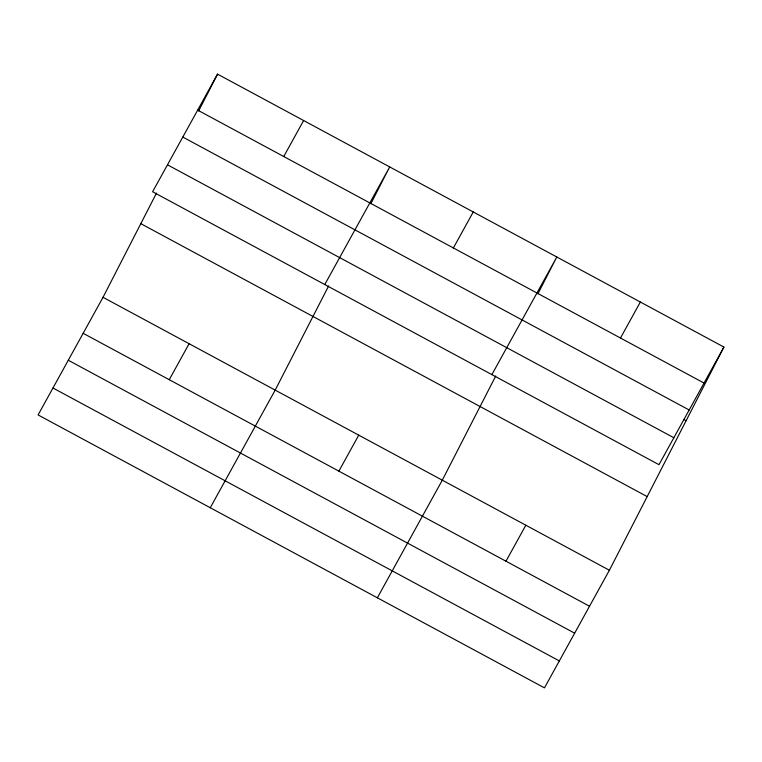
<?xml version="1.0" encoding="UTF-8"?>
<svg xmlns="http://www.w3.org/2000/svg" width="762" height="762" viewBox="0 0 762 762"><rect width="100%" height="100%" fill="white"/><g stroke="black" fill="none" stroke-linecap="round" stroke-linejoin="round"><path stroke-width="1.14" d="M723.9 347.062L658.978 464.687L152.61 191.748L217.541 74.133L723.9 347.062L609.39 570.252L544.459 687.867L38.1 414.938L103.022 297.313L156.496 193.1M198.644 110.957L217.541 74.133M328.66 285.902L275.187 390.115L210.264 507.73M370.808 203.759L389.696 166.935L324.774 284.55M495.757 375.971L442.293 480.184L377.361 597.799M537.905 293.827L556.803 257.004L491.871 374.618M283.75 156.524L303.619 120.529M169.24 379.705L189.109 343.719M453.38 247.955L473.25 211.969M338.871 471.135L358.74 435.15M620.487 338.023L640.347 302.028M505.968 561.203L525.837 525.218M197.672 110.128L704.031 383.057M182.804 137.065L689.162 409.994M684.019 419.595L686.114 420.719M167.478 164.811L673.846 437.75M140.818 223.666L647.176 496.595M103.022 297.313L609.39 570.252M83.163 333.308L589.521 606.238M68.294 360.245L574.653 633.174M52.969 388.001L559.337 660.93"/></g></svg>
